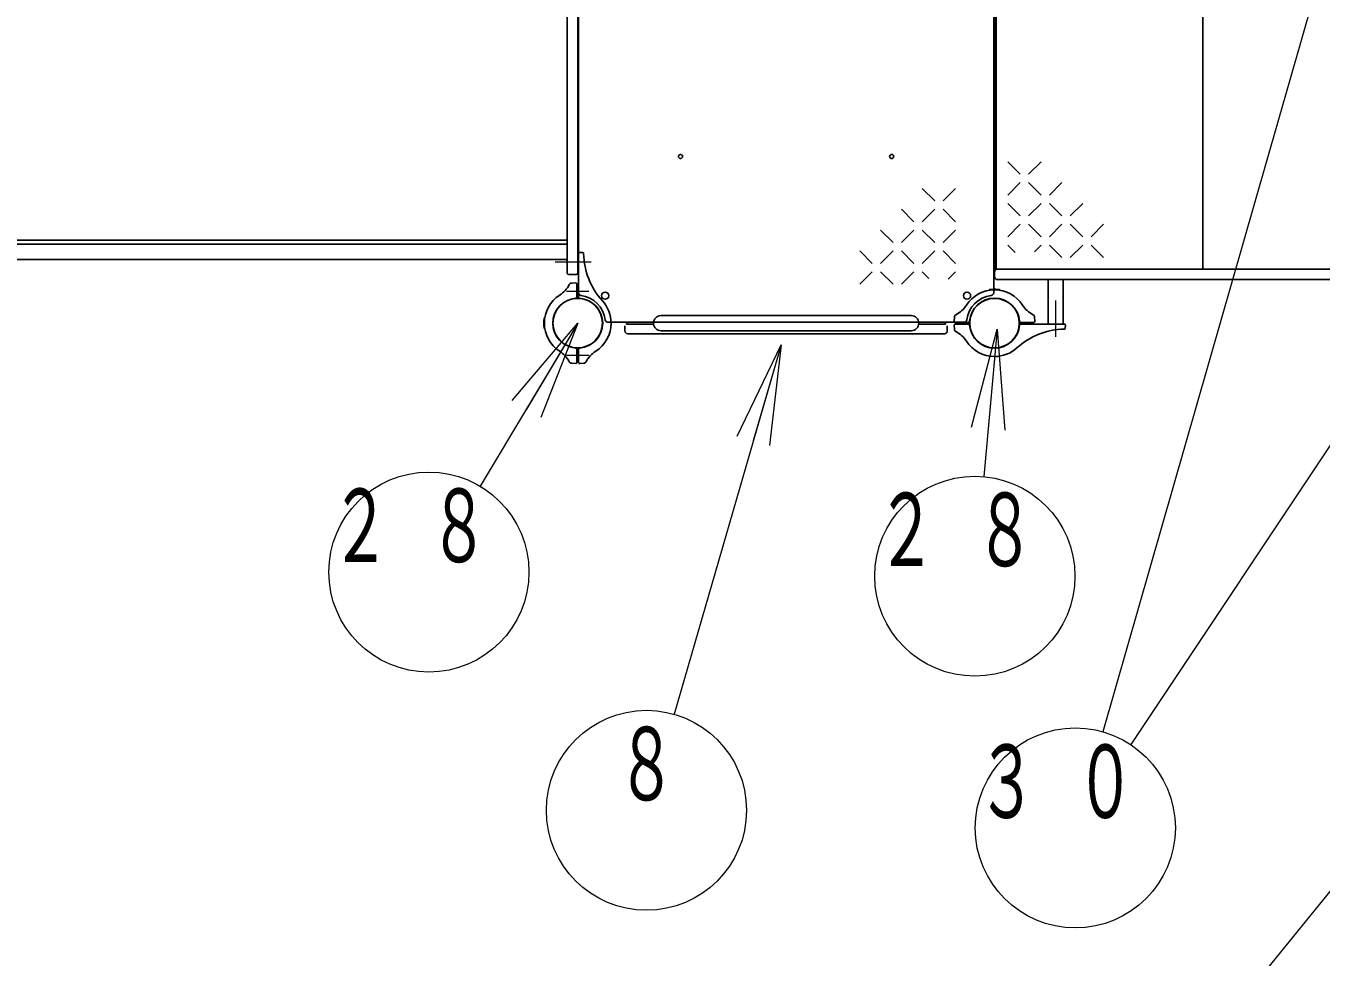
# Model space of a CAD drawing. Units: millimetres on the paper, scale 1:60. Extents: x -385 to 76, y -594 to 267.
# Drawn here: x -298.29 to -259.45, y 79.99 to 107.93 of the extents above; entities that cross this region are included whole.
import ezdxf
from ezdxf.enums import TextEntityAlignment as Align

# ---------------------------------------------------------------- set-up
doc = ezdxf.new("R2010")
doc.units = ezdxf.units.MM
doc.linetypes.add('USER2', pattern=[6, 3, -1, 1, -1])
doc.layers.add('1_60', color=7, linetype='Continuous', lineweight=25)
doc.styles.add('ＭＳ ゴシック', font='')
doc.styles.get('ＭＳ ゴシック').set_extended_font_data('MS Gothic')

msp = doc.modelspace()

# ---------------------------------------------------------------- linework, layer by layer
at = {"layer": '1_60', "lineweight": 13}
for p, q in [((-256.739, 119.012), (-265.99, 86.753)), ((-268.468, 103.48), (-268.843, 103.855)), ((-267.843, 103.855), (-268.218, 103.48)), ((-271.408, 103.055), (-271.033, 102.68)), ((-270.783, 102.68), (-270.408, 103.055)), ((-268.468, 103.23), (-268.843, 102.855)), ((-267.843, 102.855), (-268.218, 103.23)), ((-267.218, 103.23), (-267.593, 102.855)), ((-268.468, 102.23), (-268.843, 102.605)), ((-267.843, 102.605), (-268.218, 102.23)), ((-267.218, 102.23), (-267.593, 102.605)), ((-266.593, 102.605), (-266.968, 102.23)), ((-272.033, 102.43), (-271.658, 102.055)), ((-271.408, 102.055), (-271.033, 102.43)), ((-270.783, 102.43), (-270.408, 102.055)), ((-272.658, 101.805), (-272.283, 101.43)), ((-272.033, 101.43), (-271.658, 101.805)), ((-271.408, 101.805), (-271.033, 101.43)), ((-270.783, 101.43), (-270.408, 101.805)), ((-268.468, 101.98), (-268.843, 101.605)), ((-267.843, 101.605), (-268.218, 101.98)), ((-267.218, 101.98), (-267.593, 101.605)), ((-266.593, 101.605), (-266.968, 101.98)), ((-265.968, 101.98), (-266.343, 101.605)), ((-273.283, 101.18), (-272.908, 100.805)), ((-272.658, 100.805), (-272.283, 101.18)), ((-272.033, 101.18), (-271.658, 100.805)), ((-271.408, 100.805), (-271.033, 101.18)), ((-270.783, 101.18), (-270.408, 100.805)), ((-268.62, 101.132), (-268.843, 101.355)), ((-267.843, 101.355), (-268.042, 101.155)), ((-267.218, 100.98), (-267.593, 101.355)), ((-266.593, 101.355), (-266.968, 100.98)), ((-265.968, 100.98), (-266.343, 101.355)), ((-273.283, 100.18), (-272.908, 100.555)), ((-272.658, 100.555), (-272.283, 100.18)), ((-272.033, 100.18), (-271.658, 100.555)), ((-271.408, 100.555), (-271.208, 100.355)), ((-270.631, 100.332), (-270.408, 100.555)), ((-281.739, 99.012), (-284.663, 94.119)), ((-283.707, 96.693), (-281.739, 99.012)), ((-281.739, 99.012), (-283.278, 96.436)), ((-281.739, 99.012), (-282.849, 96.18)), ((-269.926, 95.889), (-269.156, 98.831)), ((-269.156, 98.831), (-269.558, 94.409)), ((-269.156, 98.831), (-269.428, 95.843)), ((-269.156, 98.831), (-268.93, 95.798)), ((-256.739, 99.012), (-265.155, 86.367)), ((-275.64, 98.362), (-278.844, 87.279)), ((-276.953, 95.618), (-275.64, 98.362)), ((-275.64, 98.362), (-276.473, 95.48)), ((-275.64, 98.362), (-275.992, 95.341)), ((-256.96, 84.7), (-266.188, 73.359))]:
    msp.add_line(p, q, dxfattribs=at)
at = {"layer": '1_60'}
for p, q in [((-282.056, 100.519), (-282.056, 117.503)), ((-281.739, 100.519), (-281.739, 117.503)), ((-282.006, 100.469), (-281.789, 100.469)), ((-267.633, 98.986), (-267.633, 100.319)), ((-267.179, 98.986), (-267.179, 100.319)), ((-269.406, 99.997), (-269.406, 100)), ((-269.073, 99.997), (-269.073, 100)), ((-282.726, 99.178), (-282.728, 99.178)), ((-279.239, 99.238), (-275.489, 99.238)), ((-271.739, 99.238), (-275.489, 99.238)), ((-282.726, 98.844), (-282.728, 98.844)), ((-280.323, 98.778), (-280.323, 98.928)), ((-280.273, 99.038), (-279.465, 99.038)), ((-280.273, 98.985), (-280.273, 99.038)), ((-280.273, 98.985), (-279.465, 98.985)), ((-275.489, 98.695), (-280.239, 98.695)), ((-279.239, 98.785), (-275.489, 98.785)), ((-271.739, 98.785), (-275.489, 98.785)), ((-275.489, 98.695), (-270.739, 98.695)), ((-270.706, 99.038), (-271.514, 99.038)), ((-270.706, 98.985), (-271.514, 98.985)), ((-270.706, 98.985), (-270.706, 99.038)), ((-270.656, 98.778), (-270.656, 98.928))]:
    msp.add_line(p, q, dxfattribs=at)
at = {"layer": '1_60', "color": 190}
for p, q in [((-269.239, 117.386), (-269.239, 100.636)), ((-269.186, 117.386), (-269.186, 100.636)), ((-262.989, 117.386), (-262.989, 100.636)), ((-324.206, 101.378), (-282.056, 101.378)), ((-324.206, 100.924), (-282.056, 100.924)), ((-269.239, 100.636), (-256.739, 100.636))]:
    msp.add_line(p, q, dxfattribs=at)
at = {"layer": '1_60', "color": 4}
for p, q in [((-281.715, 109.012), (-281.715, 99.922)), ((-269.264, 109.012), (-269.264, 99.922)), ((-275.49, 99.037), (-280.829, 99.037)), ((-275.49, 99.037), (-270.15, 99.037))]:
    msp.add_line(p, q, dxfattribs=at)
at = {"layer": '1_60', "color": 94}
msp.add_line((-323.54, 101.501), (-282.056, 101.501), dxfattribs=at)
at = {"layer": '1_60', "color": 2}
for p, q in [((-281.714, 99.792), (-281.714, 101.102)), ((-281.679, 101.135), (-281.592, 101.131)), ((-281.799, 100.218), (-281.92, 100.214)), ((-269.239, 100.553), (-269.239, 100.403)), ((-269.156, 100.319), (-256.823, 100.319)), ((-281.764, 99.792), (-281.764, 100.185)), ((-270.447, 99.071), (-270.442, 99.202)), ((-268.032, 99.071), (-268.037, 99.192)), ((-270.447, 98.952), (-270.442, 98.83)), ((-270.021, 99.036), (-270.413, 99.036)), ((-270.021, 98.986), (-270.413, 98.986)), ((-268.458, 99.036), (-268.066, 99.036)), ((-268.458, 98.986), (-267.149, 98.986)), ((-267.115, 98.951), (-267.12, 98.864)), ((-281.764, 98.23), (-281.764, 97.837)), ((-281.714, 98.23), (-281.714, 97.837)), ((-281.799, 97.804), (-281.93, 97.809)), ((-281.68, 97.804), (-281.559, 97.808))]:
    msp.add_line(p, q, dxfattribs=at)
at = {"layer": '1_60', "linetype": 'USER2', "lineweight": 13}
for p, q in [((-281.333, 100.844), (-282.419, 100.844)), ((-282.071, 99.969), (-281.408, 99.969)), ((-267.406, 98.605), (-267.406, 99.691)), ((-282.071, 98.053), (-281.408, 98.053))]:
    msp.add_line(p, q, dxfattribs=at)
at = {"layer": '1_60'}
for centre, radius in [((-278.656, 104.012), 0.0625), ((-272.323, 104.012), 0.0625), ((-280.915, 99.836), 0.108), ((-270.064, 99.836), 0.108), ((-281.74, 99.012), 0.743), ((-269.239, 99.012), 0.743), ((-269.239, 99.011), 0.743)]:
    msp.add_circle(centre, radius, dxfattribs=at)
at = {"layer": '1_60', "lineweight": 13}
for centre in [(-286.202, 91.544), (-269.83, 91.421), (-279.677, 84.397), (-266.817, 83.869)]:
    msp.add_circle(centre, 3, dxfattribs=at)
at = {"layer": '1_60', "color": 2}
for centre, radius, start, end in [((-281.681, 101.102), 0.0333, 87, 180), ((-281.594, 101.097), 0.0333, 1.0841, 87), ((-279.394, 101.139), 2.167, 181.0841, 222.2172), ((-269.156, 100.553), 0.0833, 90, 180), ((-281.917, 100.131), 0.0833, 92, 152.5412), ((-281.798, 100.185), 0.0333, 0, 92), ((-269.156, 100.403), 0.0833, 180, 270), ((-281.739, 99.011), 1, 122.7272, 180), ((-282.731, 100.553), 0.833, 302.7272, 332.5412), ((-269.239, 99.011), 1, 90, 147.2728), ((-269.239, 99.011), 1, 32.7272, 90), ((-281.739, 99.011), 0.75, 94.2707, 180), ((-281.798, 99.792), 0.0333, 274.2707, 0), ((-281.681, 99.792), 0.0333, 180, 265.7293), ((-281.739, 99.011), 0.75, 0, 85.7293), ((-281.739, 99.011), 1, 0, 42.2172), ((-270.782, 100.002), 0.833, 297.4588, 327.2728), ((-269.239, 99.011), 0.75, 90, 175.7293), ((-269.239, 99.011), 0.75, 4.2707, 90), ((-267.697, 100.002), 0.833, 212.7272, 242.5412), ((-270.413, 99.069), 0.0333, 178, 270), ((-270.359, 99.189), 0.0833, 117.4588, 178), ((-270.021, 99.069), 0.0333, 270, 355.7293), ((-268.458, 99.069), 0.0333, 184.2707, 270), ((-268.12, 99.189), 0.0833, 2, 62.5412), ((-268.066, 99.069), 0.0333, 270, 2), ((-281.739, 99.011), 1, 180, 237.2728), ((-281.739, 99.011), 0.75, 180, 265.7293), ((-281.739, 99.011), 0.75, 274.2707, 0), ((-281.739, 99.011), 1, 302.7272, 0), ((-270.413, 98.953), 0.0333, 90, 182), ((-270.359, 98.833), 0.0833, 182, 242.5412), ((-270.359, 98.833), 0.0833, 182, 242.5412), ((-270.782, 98.02), 0.833, 32.7272, 62.5412), ((-270.021, 98.953), 0.0333, 4.2707, 90), ((-269.239, 99.011), 0.75, 184.2707, 270), ((-269.239, 99.011), 0.75, 270, 355.7293), ((-267.112, 96.666), 2.167, 91.0841, 132.2172), ((-268.458, 98.953), 0.0333, 90, 175.7293), ((-267.153, 98.865), 0.0333, 271.0842, 357), ((-267.149, 98.953), 0.0333, 357, 90), ((-269.239, 99.011), 1, 212.7272, 270), ((-269.239, 99.011), 1, 270, 312.2172), ((-282.731, 97.469), 0.833, 27.4588, 57.2728), ((-281.798, 98.23), 0.0333, 0, 85.7293), ((-281.681, 98.23), 0.0333, 94.2707, 180), ((-280.748, 97.469), 0.833, 122.7272, 152.5412), ((-281.917, 97.891), 0.0833, 207.4588, 268), ((-281.798, 97.837), 0.0333, 268, 0), ((-281.681, 97.837), 0.0333, 180, 272), ((-281.562, 97.891), 0.0833, 272, 332.5412), ((-281.562, 97.891), 0.0833, 272, 332.5412)]:
    msp.add_arc(centre, radius, start, end, dxfattribs=at)
at = {"layer": '1_60'}
for centre, radius, start, end in [((-282.006, 100.519), 0.05, 180, 270), ((-281.789, 100.519), 0.05, 270, 0), ((-281.74, 99.012), 0.833, 6.7872, 83.2128), ((-269.239, 99.012), 0.833, 96.7872, 173.2128), ((-269.389, 100), 0.0167, 98.6269, 180), ((-269.239, 99.011), 1.017, 90, 98.6269), ((-269.239, 99.011), 1.017, 81.3731, 90), ((-269.089, 100), 0.0167, 0, 81.3731), ((-281.739, 99.011), 1.017, 171.3731, 180), ((-282.728, 99.161), 0.0167, 90, 171.3731), ((-279.239, 99.012), 0.227, 90, 270), ((-271.739, 99.012), 0.227, 270, 90), ((-281.739, 99.011), 1.017, 180, 188.6269), ((-282.728, 98.861), 0.0167, 188.6269, 270), ((-280.239, 98.778), 0.0833, 180, 270), ((-270.739, 98.778), 0.0833, 270, 0)]:
    msp.add_arc(centre, radius, start, end, dxfattribs=at)
at = {"layer": '1_60', "color": 4}
for centre, start, end in [((-281.631, 99.922), 180, 263.2128), ((-269.348, 99.922), 276.7872, 0), ((-280.829, 99.12), 186.7872, 270), ((-270.15, 99.12), 270, 353.2128)]:
    msp.add_arc(centre, 0.0833, start, end, dxfattribs=at)

# ---------------------------------------------------------------- texts
at = {"layer": '1_60', "style": 'ＭＳ ゴシック', "width": 0.6}
msp.add_text('８', height=2.199, dxfattribs=at).set_placement((-279.677, 86.897), align=Align.TOP_CENTER)
at = {"layer": '1_60', "char_height": 2.199, "attachment_point": 2, "style": 'ＭＳ ゴシック'}
for s, insert in [('\\T1.64;\\W0.6;２８', (-286.202, 94.044)), ('\\T1.64;\\W0.6;２８', (-269.83, 93.921)), ('\\T1.64;\\W0.6;３０', (-266.817, 86.369))]:
    msp.add_mtext(s, dxfattribs=dict(at, insert=insert))

doc.saveas('drawing.dxf')
